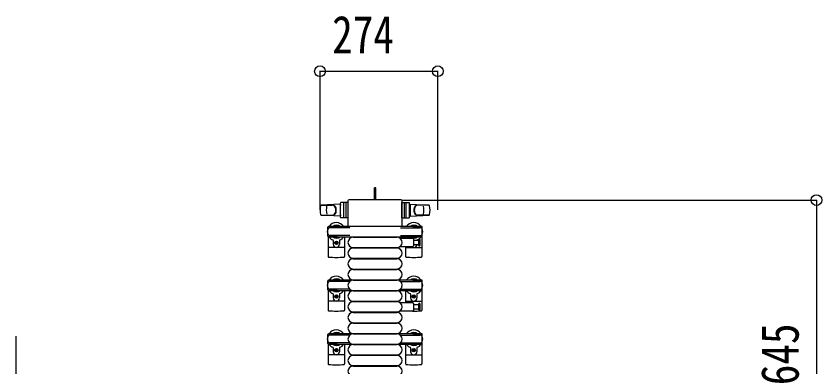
# Model space of a CAD drawing. Units: millimetres, scale not verified. Extents: x -16820 to 16820, y -11880 to 11880.
# Drawn here: x -3432 to -1557, y -4548 to -3732 of the extents above; entities that cross this region are included whole.
import ezdxf
from ezdxf.enums import TextEntityAlignment as Align

# ---------------------------------------------------------------- set-up
doc = ezdxf.new("R2010")
doc.units = ezdxf.units.MM
doc.header["$LTSCALE"] = 50
for name, color, linetype in [('0-2_YKK_13', 4, 'Continuous'), ('0-3_YKK_A1', 4, 'Continuous'), ('0-4_YKK_D', 6, 'Continuous')]:
    doc.layers.add(name, color=color, linetype=linetype)
doc.styles.add('ＭＳ ゴシック', font='')
doc.styles.get('ＭＳ ゴシック').set_extended_font_data('MS Gothic')

msp = doc.modelspace()

# ---------------------------------------------------------------- linework, layer by layer
at = {"layer": '0-2_YKK_13'}
for p, q in [((-2595.42, -4131.5), (-2598.42, -4131.5)), ((-2598.42, -4147), (-2598.42, -4131.5)), ((-2536.42, -4159.5), (-2657.42, -4159.5)), ((-2657.42, -4159.5), (-2657.42, -4159.5)), ((-2595.42, -4146.35), (-2598.42, -4146.35)), ((-2598.42, -4159.5), (-2598.42, -4147)), ((-2536.42, -4159.5), (-2536.42, -4159.5)), ((-2678.42, -4169.5), (-2722.45, -4171.93)), ((-2722.03, -4172), (-2696.29, -4172)), ((-2678.42, -4169.5), (-2678.42, -4197.5)), ((-2677.42, -4170.5), (-2678.42, -4170.5)), ((-2678.42, -4170.5), (-2678.42, -4196.5)), ((-2677.42, -4200), (-2677.42, -4167)), ((-2677.42, -4170.5), (-2677.42, -4172.9)), ((-2659.42, -4166), (-2676.42, -4166)), ((-2669.42, -4200), (-2669.42, -4167)), ((-2664.92, -4166.94), (-2664.92, -4200.11)), ((-2659.92, -4161.99), (-2659.92, -4218.5)), ((-2659.92, -4161.99), (-2659.92, -4161.99)), ((-2659.42, -4201), (-2659.42, -4166)), ((-2534.42, -4201), (-2534.42, -4166)), ((-2534.42, -4166), (-2517.42, -4166)), ((-2533.92, -4218.5), (-2533.92, -4161.99)), ((-2533.92, -4161.99), (-2533.92, -4161.99)), ((-2528.92, -4166.94), (-2528.92, -4200.11)), ((-2524.42, -4200), (-2524.42, -4167)), ((-2516.42, -4200), (-2516.42, -4167)), ((-2516.42, -4170.5), (-2516.42, -4172.9)), ((-2516.42, -4170.5), (-2515.42, -4170.5)), ((-2515.42, -4169.5), (-2515.42, -4197.5)), ((-2515.42, -4169.5), (-2471.39, -4171.93)), ((-2515.42, -4170.5), (-2515.42, -4196.5)), ((-2471.81, -4172), (-2497.55, -4172)), ((-2722.8, -4195), (-2695.61, -4195)), ((-2678.42, -4197.5), (-2722.45, -4195.06)), ((-2677.42, -4196.5), (-2678.42, -4196.5)), ((-2677.42, -4194.1), (-2677.42, -4196.5)), ((-2516.42, -4194.1), (-2516.42, -4196.5)), ((-2516.42, -4196.5), (-2515.42, -4196.5)), ((-2515.42, -4197.5), (-2471.39, -4195.06)), ((-2471.04, -4195), (-2498.23, -4195)), ((-2659.42, -4201), (-2676.42, -4201)), ((-2534.42, -4201), (-2517.42, -4201)), ((-2706.92, -4243.8), (-2706.92, -4223.2)), ((-2685.12, -4223.5), (-2702.12, -4223.5)), ((-2655.86, -4224.5), (-2701.92, -4224.5)), ((-2698.62, -4222.7), (-2698.62, -4223.5)), ((-2688.11, -4222.7), (-2698.62, -4222.7)), ((-2682.12, -4224.3), (-2688.11, -4222.7)), ((-2682.12, -4224.3), (-2682.12, -4224.5)), ((-2659.92, -4218.5), (-2659.92, -4218.5)), ((-2657.42, -4221), (-2536.42, -4221)), ((-2657.42, -4221), (-2657.42, -4221)), ((-2537.98, -4224.5), (-2491.92, -4224.5)), ((-2536.42, -4221), (-2536.42, -4221)), ((-2533.92, -4218.5), (-2533.92, -4218.5)), ((-2511.72, -4224.3), (-2505.73, -4222.7)), ((-2511.72, -4224.3), (-2511.72, -4224.5)), ((-2508.72, -4223.5), (-2491.72, -4223.5)), ((-2505.73, -4222.7), (-2495.22, -4222.7)), ((-2495.22, -4222.7), (-2495.22, -4223.5)), ((-2486.92, -4243.8), (-2486.92, -4223.2)), ((-2705.92, -4245.53), (-2705.92, -4291.59)), ((-2702.12, -4245.8), (-2704.92, -4245.8)), ((-2702.12, -4242.5), (-2702.12, -4245.8)), ((-2685.12, -4243.5), (-2702.12, -4243.5)), ((-2655.86, -4242.5), (-2701.92, -4242.5)), ((-2698.62, -4244.3), (-2698.62, -4243.5)), ((-2688.11, -4244.3), (-2698.62, -4244.3)), ((-2694.42, -4253.79), (-2694.42, -4263)), ((-2682.12, -4242.69), (-2688.11, -4244.3)), ((-2682.12, -4242.69), (-2682.12, -4242.5)), ((-2679.42, -4253.79), (-2679.42, -4263)), ((-2667.92, -4245.5), (-2667.92, -4291.59)), ((-2647.92, -4246.5), (-2545.92, -4246.5)), ((-2537.98, -4242.5), (-2491.92, -4242.5)), ((-2537.24, -4248.5), (-2509.42, -4248.5)), ((-2525.92, -4245.5), (-2525.92, -4248.5)), ((-2511.72, -4242.69), (-2511.72, -4242.5)), ((-2511.72, -4242.69), (-2505.73, -4244.3)), ((-2508.72, -4243.5), (-2491.72, -4243.5)), ((-2507.42, -4250.5), (-2507.42, -4266.5)), ((-2507.42, -4253), (-2495.92, -4253)), ((-2505.73, -4244.3), (-2495.22, -4244.3)), ((-2495.92, -4252.25), (-2495.92, -4264.75)), ((-2495.22, -4244.3), (-2495.22, -4243.5)), ((-2491.72, -4242.5), (-2491.72, -4245.8)), ((-2491.72, -4245.8), (-2488.92, -4245.8)), ((-2487.92, -4245.53), (-2487.92, -4291.59)), ((-2669.92, -4270.5), (-2703.92, -4270.5)), ((-2687.36, -4258.18), (-2687.36, -4257.3)), ((-2686.48, -4260.82), (-2686.48, -4261.7)), ((-2647.92, -4270.5), (-2545.92, -4270.5)), ((-2647.92, -4271.5), (-2545.92, -4271.5)), ((-2509.42, -4268.5), (-2537.24, -4268.5)), ((-2525.92, -4268.5), (-2525.92, -4291.59)), ((-2523.92, -4270.5), (-2489.92, -4270.5)), ((-2495.92, -4264), (-2507.42, -4264)), ((-2647.92, -4295.5), (-2545.92, -4295.5)), ((-2647.92, -4296.5), (-2545.92, -4296.5)), ((-2647.92, -4320.5), (-2545.92, -4320.5)), ((-2647.92, -4321.5), (-2545.92, -4321.5)), ((-2706.92, -4368.8), (-2706.92, -4348.2)), ((-2685.12, -4348.5), (-2702.12, -4348.5)), ((-2698.62, -4347.7), (-2698.62, -4348.5)), ((-2688.11, -4347.7), (-2698.62, -4347.7)), ((-2682.12, -4349.3), (-2688.11, -4347.7)), ((-2647.92, -4345.5), (-2545.92, -4345.5)), ((-2647.92, -4346.5), (-2545.92, -4346.5)), ((-2511.72, -4349.3), (-2505.73, -4347.7)), ((-2508.72, -4348.5), (-2491.72, -4348.5)), ((-2505.73, -4347.7), (-2495.22, -4347.7)), ((-2495.22, -4347.7), (-2495.22, -4348.5)), ((-2486.92, -4368.8), (-2486.92, -4348.2)), ((-2702.12, -4367.5), (-2702.12, -4370.8)), ((-2655.86, -4349.5), (-2701.92, -4349.5)), ((-2655.86, -4367.5), (-2701.92, -4367.5)), ((-2682.12, -4349.3), (-2682.12, -4349.5)), ((-2682.12, -4367.69), (-2682.12, -4367.5)), ((-2537.98, -4349.5), (-2491.92, -4349.5)), ((-2537.98, -4367.5), (-2491.92, -4367.5)), ((-2511.72, -4349.3), (-2511.72, -4349.5)), ((-2511.72, -4367.69), (-2511.72, -4367.5)), ((-2491.72, -4367.5), (-2491.72, -4370.8)), ((-2705.92, -4370.53), (-2705.92, -4416.59)), ((-2702.12, -4370.8), (-2704.92, -4370.8)), ((-2685.12, -4368.5), (-2702.12, -4368.5)), ((-2698.62, -4369.3), (-2698.62, -4368.5)), ((-2688.11, -4369.3), (-2698.62, -4369.3)), ((-2694.42, -4378.79), (-2694.42, -4388)), ((-2682.12, -4367.69), (-2688.11, -4369.3)), ((-2687.36, -4383.18), (-2687.36, -4382.3)), ((-2686.48, -4385.82), (-2686.48, -4386.7)), ((-2679.42, -4378.79), (-2679.42, -4388)), ((-2667.92, -4370.5), (-2667.92, -4416.59)), ((-2647.92, -4370.5), (-2545.92, -4370.5)), ((-2647.92, -4371.5), (-2545.92, -4371.5)), ((-2525.92, -4370.5), (-2525.92, -4398.5)), ((-2514.42, -4378.79), (-2514.42, -4388)), ((-2511.72, -4367.69), (-2505.73, -4369.3)), ((-2508.72, -4368.5), (-2491.72, -4368.5)), ((-2507.36, -4385.82), (-2507.36, -4386.7)), ((-2506.48, -4383.18), (-2506.48, -4382.3)), ((-2505.73, -4369.3), (-2495.22, -4369.3)), ((-2499.42, -4378.79), (-2499.42, -4388)), ((-2495.22, -4369.3), (-2495.22, -4368.5)), ((-2491.72, -4370.8), (-2488.92, -4370.8)), ((-2487.92, -4370.53), (-2487.92, -4416.59)), ((-2669.92, -4395.5), (-2703.92, -4395.5)), ((-2647.92, -4395.5), (-2545.92, -4395.5)), ((-2647.92, -4396.5), (-2545.92, -4396.5)), ((-2537.24, -4398.5), (-2509.42, -4398.5)), ((-2523.92, -4395.5), (-2489.92, -4395.5)), ((-2507.42, -4400.5), (-2507.42, -4416.5)), ((-2507.42, -4403), (-2495.92, -4403)), ((-2495.92, -4402.25), (-2495.92, -4414.75)), ((-2647.92, -4420.5), (-2545.92, -4420.5)), ((-2647.92, -4421.5), (-2545.92, -4421.5)), ((-2509.42, -4418.5), (-2537.24, -4418.5)), ((-2495.92, -4414), (-2507.42, -4414)), ((-2647.92, -4445.5), (-2545.92, -4445.5)), ((-2647.92, -4446.5), (-2545.92, -4446.5)), ((-2706.92, -4493.8), (-2706.92, -4473.2)), ((-2685.12, -4473.5), (-2702.12, -4473.5)), ((-2655.86, -4474.5), (-2701.92, -4474.5)), ((-2698.62, -4472.7), (-2698.62, -4473.5)), ((-2688.11, -4472.7), (-2698.62, -4472.7)), ((-2682.12, -4474.3), (-2688.11, -4472.7)), ((-2682.12, -4474.3), (-2682.12, -4474.5)), ((-2647.92, -4470.5), (-2545.92, -4470.5)), ((-2647.92, -4471.5), (-2545.92, -4471.5)), ((-2537.98, -4474.5), (-2491.92, -4474.5)), ((-2511.72, -4474.3), (-2505.73, -4472.7)), ((-2511.72, -4474.3), (-2511.72, -4474.5)), ((-2508.72, -4473.5), (-2491.72, -4473.5)), ((-2505.73, -4472.7), (-2495.22, -4472.7)), ((-2495.22, -4472.7), (-2495.22, -4473.5)), ((-2486.92, -4493.8), (-2486.92, -4473.2)), ((-2705.92, -4495.53), (-2705.92, -4541.59)), ((-2702.12, -4495.8), (-2704.92, -4495.8)), ((-2702.12, -4492.5), (-2702.12, -4495.8)), ((-2685.12, -4493.5), (-2702.12, -4493.5)), ((-2655.86, -4492.5), (-2701.92, -4492.5)), ((-2698.62, -4494.3), (-2698.62, -4493.5)), ((-2688.11, -4494.3), (-2698.62, -4494.3)), ((-2682.12, -4492.69), (-2688.11, -4494.3)), ((-2682.12, -4492.69), (-2682.12, -4492.5)), ((-2667.92, -4495.5), (-2667.92, -4541.59)), ((-2647.92, -4495.5), (-2545.92, -4495.5)), ((-2647.92, -4496.5), (-2545.92, -4496.5)), ((-2537.98, -4492.5), (-2491.92, -4492.5)), ((-2525.92, -4495.5), (-2525.92, -4541.59)), ((-2511.72, -4492.69), (-2511.72, -4492.5)), ((-2511.72, -4492.69), (-2505.73, -4494.3)), ((-2508.72, -4493.5), (-2491.72, -4493.5)), ((-2505.73, -4494.3), (-2495.22, -4494.3)), ((-2495.22, -4494.3), (-2495.22, -4493.5)), ((-2491.72, -4492.5), (-2491.72, -4495.8)), ((-2491.72, -4495.8), (-2488.92, -4495.8)), ((-2487.92, -4495.53), (-2487.92, -4541.59)), ((-2694.42, -4503.79), (-2694.42, -4513)), ((-2687.36, -4508.18), (-2687.36, -4507.3)), ((-2686.48, -4510.82), (-2686.48, -4511.7)), ((-2679.42, -4503.79), (-2679.42, -4513)), ((-2514.42, -4503.79), (-2514.42, -4513)), ((-2507.36, -4510.82), (-2507.36, -4511.7)), ((-2506.48, -4508.18), (-2506.48, -4507.3)), ((-2499.42, -4503.79), (-2499.42, -4513)), ((-2669.92, -4520.5), (-2703.92, -4520.5)), ((-2647.92, -4520.5), (-2545.92, -4520.5)), ((-2647.92, -4521.5), (-2545.92, -4521.5)), ((-2523.92, -4520.5), (-2489.92, -4520.5)), ((-2647.92, -4545.5), (-2545.92, -4545.5)), ((-2647.92, -4546.5), (-2545.92, -4546.5))]:
    msp.add_line(p, q, dxfattribs=at)
for points in [[(-2595.42, -4159.5), (-2595.42, -4147), (-2595.42, -4131.5)], [(-2704.92, -4221.2), (-2702.12, -4221.2), (-2702.12, -4224.5)], [(-2488.92, -4221.2), (-2491.72, -4221.2), (-2491.72, -4224.5)], [(-2491.92, -4264.75), (-2491.92, -4258.5), (-2491.92, -4252.25)], [(-2688.24, -4259.94), (-2689.12, -4259.94), (-2689.12, -4259.06), (-2688.24, -4259.06)], [(-2687.36, -4257.3), (-2686.48, -4257.3), (-2686.48, -4258.18)], [(-2686.48, -4261.7), (-2687.36, -4261.7), (-2687.36, -4260.82)], [(-2685.6, -4259.06), (-2684.72, -4259.06), (-2684.72, -4259.94), (-2685.6, -4259.94)], [(-2704.92, -4346.2), (-2702.12, -4346.2), (-2702.12, -4349.5)], [(-2488.92, -4346.2), (-2491.72, -4346.2), (-2491.72, -4349.5)], [(-2688.24, -4384.94), (-2689.12, -4384.94), (-2689.12, -4384.06), (-2688.24, -4384.06)], [(-2687.36, -4382.3), (-2686.48, -4382.3), (-2686.48, -4383.18)], [(-2686.48, -4386.7), (-2687.36, -4386.7), (-2687.36, -4385.82)], [(-2685.6, -4384.06), (-2684.72, -4384.06), (-2684.72, -4384.94), (-2685.6, -4384.94)], [(-2508.24, -4384.06), (-2509.12, -4384.06), (-2509.12, -4384.94), (-2508.24, -4384.94)], [(-2506.48, -4382.3), (-2507.36, -4382.3), (-2507.36, -4383.18)], [(-2507.36, -4386.7), (-2506.48, -4386.7), (-2506.48, -4385.82)], [(-2505.6, -4384.94), (-2504.72, -4384.94), (-2504.72, -4384.06), (-2505.6, -4384.06)], [(-2491.92, -4414.75), (-2491.92, -4408.5), (-2491.92, -4402.25)], [(-2704.92, -4471.2), (-2702.12, -4471.2), (-2702.12, -4474.5)], [(-2488.92, -4471.2), (-2491.72, -4471.2), (-2491.72, -4474.5)], [(-2688.24, -4509.94), (-2689.12, -4509.94), (-2689.12, -4509.06), (-2688.24, -4509.06)], [(-2687.36, -4507.3), (-2686.48, -4507.3), (-2686.48, -4508.18)], [(-2686.48, -4511.7), (-2687.36, -4511.7), (-2687.36, -4510.82)], [(-2685.6, -4509.06), (-2684.72, -4509.06), (-2684.72, -4509.94), (-2685.6, -4509.94)], [(-2508.24, -4509.06), (-2509.12, -4509.06), (-2509.12, -4509.94), (-2508.24, -4509.94)], [(-2506.48, -4507.3), (-2507.36, -4507.3), (-2507.36, -4508.18)], [(-2507.36, -4511.7), (-2506.48, -4511.7), (-2506.48, -4510.82)], [(-2505.6, -4509.94), (-2504.72, -4509.94), (-2504.72, -4509.06), (-2505.6, -4509.06)]]:
    msp.add_lwpolyline(points, dxfattribs=at)
for centre in [(-2686.92, -4259.5), (-2686.92, -4384.5), (-2506.92, -4384.5), (-2686.92, -4509.5), (-2506.92, -4509.5)]:
    msp.add_circle(centre, 4, dxfattribs=at)
for centre, radius, start, end in [((-2674.92, -4183.5), 50, 168.05356, 191.94644), ((-2674.92, -4183.5), 50, 168.05356, 191.97738), ((-2722.36, -4173.43), 1.5, 93.16862, 168.02262), ((-2660.32, -4183.5), 50, 169.45053, 190.87665), ((-2696.48, -4180), 8, 6.27929, 90), ((-2695.61, -4180), 8, 6.27929, 90), ((-2728.29, -4183.5), 40, 353.72071, 6.27929), ((-2727.42, -4183.5), 40, 353.72071, 6.27929), ((-2676.42, -4167), 1, 90, 180), ((-2668.42, -4167), 1, 90, 180), ((-2525.42, -4167), 1, 0, 90), ((-2517.42, -4167), 1, 0, 90), ((-2466.42, -4183.5), 40, 173.72071, 186.27929), ((-2498.23, -4180), 8, 90, 173.72071), ((-2465.55, -4183.5), 40, 173.72071, 186.27929), ((-2497.36, -4180), 8, 90, 173.72071), ((-2533.52, -4183.5), 50, 349.12335, 10.54947), ((-2471.48, -4173.43), 1.5, 11.97738, 86.83138), ((-2518.92, -4183.5), 50, 348.02262, 11.94644), ((-2518.92, -4183.5), 50, 348.05356, 11.94644), ((-2722.36, -4193.56), 1.5, 191.97738, 266.83138), ((-2696.48, -4187), 8, 270, 353.72071), ((-2695.61, -4187), 8, 270, 353.72071), ((-2498.23, -4187), 8, 186.27929, 270), ((-2497.36, -4187), 8, 186.27929, 270), ((-2471.48, -4193.56), 1.5, 273.16862, 348.02262), ((-2686.92, -4233.5), 21, 34.8499, 144.14653), ((-2676.42, -4200), 1, 180, 270), ((-2668.42, -4200), 1, 180, 270), ((-2525.42, -4200), 1, 270, 0), ((-2506.92, -4233.5), 21, 35.85347, 145.1501), ((-2517.42, -4200), 1, 270, 0), ((-2686.92, -4233.5), 21, 162.24721, 197.75279), ((-2704.92, -4223.2), 2, 90, 180), ((-2701.92, -4229.5), 5, 90, 180), ((-2686.92, -4233.5), 15, 53.1301, 126.8699), ((-2506.92, -4233.5), 15, 53.1301, 126.8699), ((-2491.92, -4229.5), 5, 0, 90), ((-2488.92, -4223.2), 2, 0, 90), ((-2506.92, -4233.5), 21, 342.24721, 17.75279), ((-2701.92, -4237.5), 5, 180, 270), ((-2704.92, -4243.8), 2, 180, 270), ((-2686.92, -4233.5), 21, 215.85347, 247.27158), ((-2686.92, -4233.5), 15, 233.1301, 306.8699), ((-2695.42, -4253.79), 1, 0, 67.27158), ((-2678.42, -4253.79), 1, 112.72842, 180), ((-2686.92, -4233.5), 21, 292.72842, 325.1501), ((-2647.92, -4258.5), 12, 90, 270), ((-2545.92, -4258.5), 12, 270, 90), ((-2537.24, -4249.5), 1, 90, 168.06047), ((-2506.92, -4233.5), 21, 214.8499, 225.58471), ((-2506.92, -4233.5), 15, 233.1301, 306.8699), ((-2509.42, -4250.5), 2, 0, 90), ((-2498.42, -4253.79), 1, 112.72842, 127.66294), ((-2506.92, -4233.5), 21, 292.72842, 302.5406), ((-2493.92, -4252.25), 2, 90, 180), ((-2506.92, -4233.5), 21, 306.9292, 324.14653), ((-2493.92, -4252.25), 2, 0, 90), ((-2491.92, -4237.5), 5, 270, 0), ((-2488.92, -4243.8), 2, 270, 0), ((-2686.92, -4263), 7.5, 180, 0), ((-2688.24, -4258.18), 0.88, 270, 0), ((-2688.24, -4260.82), 0.88, 0, 90), ((-2685.6, -4258.18), 0.88, 180, 270), ((-2685.6, -4260.82), 0.88, 90, 180), ((-2647.92, -4283.5), 12, 90, 270), ((-2545.92, -4283.5), 12, 270, 90), ((-2537.24, -4267.5), 1, 191.93946, 270), ((-2506.92, -4263), 7.5, 227.16663, 352.33771), ((-2509.42, -4266.5), 2, 270, 0), ((-2493.92, -4264.75), 2, 180, 270), ((-2493.92, -4264.75), 2, 270, 0), ((-2704.92, -4291.59), 1, 180, 264.26083), ((-2686.92, -4112.5), 181, 264.26083, 275.73917), ((-2668.92, -4291.59), 1, 275.73917, 0), ((-2524.92, -4291.59), 1, 180, 264.26083), ((-2506.92, -4112.5), 181, 264.26083, 275.73917), ((-2488.92, -4291.59), 1, 275.73917, 0), ((-2647.92, -4308.5), 12, 90, 270), ((-2545.92, -4308.5), 12, 270, 90), ((-2647.92, -4333.5), 12, 90, 270), ((-2545.92, -4333.5), 12, 270, 90), ((-2704.92, -4348.2), 2, 90, 180), ((-2686.92, -4358.5), 21, 34.8499, 144.14653), ((-2686.92, -4358.5), 15, 53.1301, 126.8699), ((-2647.92, -4358.5), 12, 90, 270), ((-2545.92, -4358.5), 12, 270, 90), ((-2506.92, -4358.5), 21, 35.85347, 145.1501), ((-2506.92, -4358.5), 15, 53.1301, 126.8699), ((-2488.92, -4348.2), 2, 0, 90), ((-2686.92, -4358.5), 21, 162.24721, 197.75279), ((-2701.92, -4354.5), 5, 90, 180), ((-2701.92, -4362.5), 5, 180, 270), ((-2491.92, -4354.5), 5, 0, 90), ((-2491.92, -4362.5), 5, 270, 0), ((-2506.92, -4358.5), 21, 342.24721, 17.75279), ((-2704.92, -4368.8), 2, 180, 270), ((-2686.92, -4358.5), 21, 215.85347, 247.27158), ((-2686.92, -4358.5), 15, 233.1301, 306.8699), ((-2695.42, -4378.79), 1, 0, 67.27158), ((-2688.24, -4383.18), 0.88, 270, 0), ((-2688.24, -4385.82), 0.88, 0, 90), ((-2685.6, -4383.18), 0.88, 180, 270), ((-2685.6, -4385.82), 0.88, 90, 180), ((-2678.42, -4378.79), 1, 112.72842, 180), ((-2686.92, -4358.5), 21, 292.72842, 325.1501), ((-2647.92, -4383.5), 12, 90, 270), ((-2545.92, -4383.5), 12, 270, 90), ((-2506.92, -4358.5), 21, 214.8499, 247.27158), ((-2506.92, -4358.5), 15, 233.1301, 306.8699), ((-2515.42, -4378.79), 1, 0, 67.27158), ((-2508.24, -4383.18), 0.88, 270, 0), ((-2508.24, -4385.82), 0.88, 0, 90), ((-2505.6, -4383.18), 0.88, 180, 270), ((-2505.6, -4385.82), 0.88, 90, 180), ((-2498.42, -4378.79), 1, 112.72842, 180), ((-2506.92, -4358.5), 21, 292.72842, 324.14653), ((-2488.92, -4368.8), 2, 270, 0), ((-2686.92, -4388), 7.5, 180, 0), ((-2647.92, -4408.5), 12, 90, 270), ((-2545.92, -4408.5), 12, 270, 90), ((-2537.24, -4399.5), 1, 90, 168.06047), ((-2506.92, -4388), 7.5, 180, 0), ((-2509.42, -4400.5), 2, 0, 90), ((-2493.92, -4402.25), 2, 90, 180), ((-2493.92, -4402.25), 2, 0, 90), ((-2704.92, -4416.59), 1, 180, 264.26083), ((-2686.92, -4237.5), 181, 264.26083, 275.73917), ((-2668.92, -4416.59), 1, 275.73917, 0), ((-2647.92, -4433.5), 12, 90, 270), ((-2545.92, -4433.5), 12, 270, 90), ((-2537.24, -4417.5), 1, 191.93946, 270), ((-2509.42, -4416.5), 2, 270, 0), ((-2506.92, -4237.5), 181, 269.28378, 275.73917), ((-2493.92, -4414.75), 2, 180, 270), ((-2493.92, -4414.75), 2, 270, 0), ((-2488.92, -4416.59), 1, 275.73917, 0), ((-2647.92, -4458.5), 12, 90, 270), ((-2545.92, -4458.5), 12, 270, 90), ((-2686.92, -4483.5), 21, 162.24721, 197.75279), ((-2704.92, -4473.2), 2, 90, 180), ((-2701.92, -4479.5), 5, 90, 180), ((-2686.92, -4483.5), 21, 34.8499, 144.14653), ((-2686.92, -4483.5), 15, 53.1301, 126.8699), ((-2647.92, -4483.5), 12, 90, 270), ((-2545.92, -4483.5), 12, 270, 90), ((-2506.92, -4483.5), 21, 35.85347, 145.1501), ((-2506.92, -4483.5), 15, 53.1301, 126.8699), ((-2491.92, -4479.5), 5, 0, 90), ((-2488.92, -4473.2), 2, 0, 90), ((-2506.92, -4483.5), 21, 342.24721, 17.75279), ((-2701.92, -4487.5), 5, 180, 270), ((-2704.92, -4493.8), 2, 180, 270), ((-2686.92, -4483.5), 21, 215.85347, 247.27158), ((-2686.92, -4483.5), 15, 233.1301, 306.8699), ((-2686.92, -4483.5), 21, 292.72842, 325.1501), ((-2647.92, -4508.5), 12, 90, 270), ((-2545.92, -4508.5), 12, 270, 90), ((-2506.92, -4483.5), 21, 214.8499, 247.27158), ((-2506.92, -4483.5), 15, 233.1301, 306.8699), ((-2506.92, -4483.5), 21, 292.72842, 324.14653), ((-2491.92, -4487.5), 5, 270, 0), ((-2488.92, -4493.8), 2, 270, 0), ((-2695.42, -4503.79), 1, 0, 67.27158), ((-2686.92, -4513), 7.5, 180, 0), ((-2688.24, -4508.18), 0.88, 270, 0), ((-2688.24, -4510.82), 0.88, 0, 90), ((-2685.6, -4508.18), 0.88, 180, 270), ((-2685.6, -4510.82), 0.88, 90, 180), ((-2678.42, -4503.79), 1, 112.72842, 180), ((-2515.42, -4503.79), 1, 0, 67.27158), ((-2506.92, -4513), 7.5, 180, 0), ((-2508.24, -4508.18), 0.88, 270, 0), ((-2508.24, -4510.82), 0.88, 0, 90), ((-2505.6, -4508.18), 0.88, 180, 270), ((-2505.6, -4510.82), 0.88, 90, 180), ((-2498.42, -4503.79), 1, 112.72842, 180), ((-2647.92, -4533.5), 12, 90, 270), ((-2545.92, -4533.5), 12, 270, 90), ((-2704.92, -4541.59), 1, 180, 264.26083), ((-2686.92, -4362.5), 181, 264.26083, 275.73917), ((-2668.92, -4541.59), 1, 275.73917, 0), ((-2647.92, -4558.5), 12, 90, 270), ((-2545.92, -4558.5), 12, 270, 90), ((-2524.92, -4541.59), 1, 180, 264.26083), ((-2506.92, -4362.5), 181, 264.26083, 275.73917), ((-2488.92, -4541.59), 1, 275.73917, 0)]:
    msp.add_arc(centre, radius, start, end, dxfattribs=at)
for centre, major_axis, start_param, end_param in [((-2657.42, -4162), (-1.77, 1.77), 5.4996506, 7.06672), ((-2536.42, -4162), (-1.77, -1.77), 2.358058, 3.9251274), ((-2657.42, -4218.49), (-1.77, -1.77), 5.4996506, 7.06672), ((-2536.42, -4218.49), (-1.77, 1.77), 2.358058, 3.9251274)]:
    msp.add_ellipse(centre, major_axis=major_axis, ratio=0.997169, start_param=start_param, end_param=end_param, dxfattribs=at)
at = {"layer": '0-3_YKK_A1'}
for p, q in [((-2491.92, -4221.5), (-2701.92, -4221.5)), ((-2701.92, -4221.5), (-2701.92, -4224.5)), ((-2491.92, -4223.5), (-2491.92, -4221.5)), ((-2701.92, -4242.5), (-2701.92, -4245.5)), ((-2701.92, -4245.5), (-2491.92, -4245.5)), ((-2491.92, -4245.5), (-2491.92, -4243.5)), ((-2491.92, -4346.5), (-2701.92, -4346.5)), ((-2701.92, -4346.5), (-2701.92, -4349.5)), ((-2491.92, -4346.5), (-2491.92, -4349.5)), ((-2701.92, -4367.5), (-2701.92, -4370.5)), ((-2491.92, -4367.5), (-2491.92, -4370.5)), ((-2701.92, -4370.5), (-2491.92, -4370.5)), ((-2491.92, -4471.5), (-2701.92, -4471.5)), ((-2701.92, -4471.5), (-2701.92, -4474.5)), ((-2491.92, -4471.5), (-2491.92, -4474.5)), ((-2701.92, -4492.5), (-2701.92, -4495.5)), ((-2701.92, -4495.5), (-2491.92, -4495.5)), ((-2491.92, -4492.5), (-2491.92, -4495.5))]:
    msp.add_line(p, q, dxfattribs=at)
at = {"layer": '0-4_YKK_D'}
for p, q in [((-2724.92, -4182.51), (-2724.92, -3859)), ((-2724.92, -3860), (-2450.92, -3860)), ((-2450.92, -4182.4), (-2450.92, -3859)), ((-2535.65, -4160), (-1568.92, -4160)), ((-1569.92, -4160), (-1569.92, -4804.5))]:
    msp.add_line(p, q, dxfattribs=at)
msp.add_lwpolyline([(-3431.92, -4949.5), (-3431.92, -4824.5), (-3431.92, -4476.9)], dxfattribs=at)
for centre in [(-2724.92, -3860), (-2450.92, -3860), (-1569.92, -4160)]:
    msp.add_circle(centre, 12.5, dxfattribs=at)

# ---------------------------------------------------------------- texts
at = {"layer": '0-4_YKK_D', "style": 'ＭＳ ゴシック', "width": 0.8}
msp.add_text('274', height=87.98, dxfattribs=at).set_placement((-2696.72, -3845), align=Align.BOTTOM_LEFT)
msp.add_text('645', height=87.98, rotation=90, dxfattribs=at).set_placement((-1584.92, -4591.05), align=Align.BOTTOM_LEFT)

doc.saveas('drawing.dxf')
